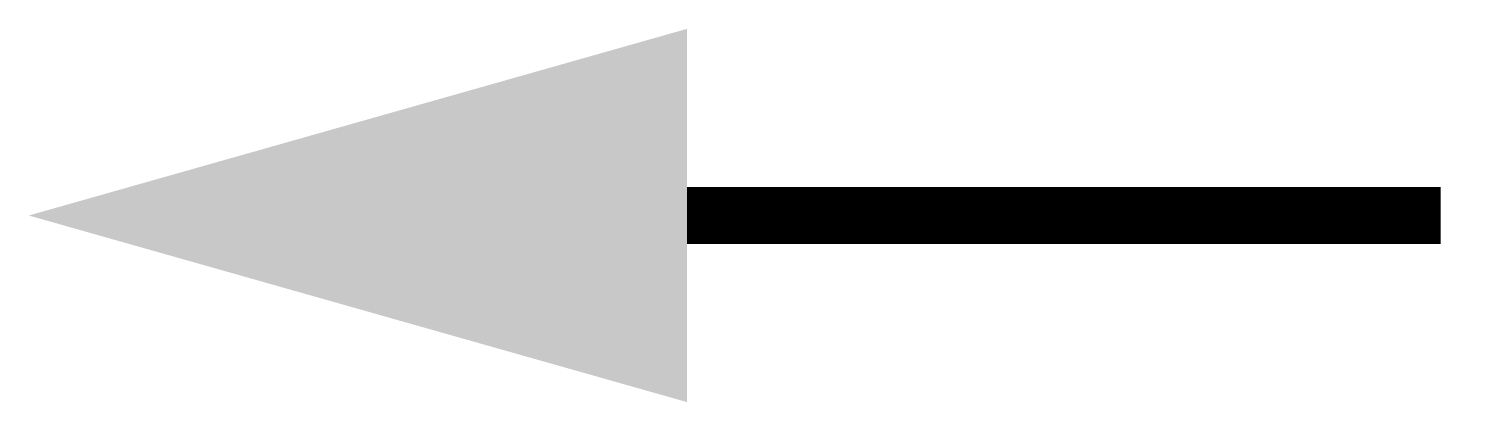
# Model space of a CAD drawing. Extents: x 122.5 to 148, y -529.2 to -522.6.
import ezdxf

# ---------------------------------------------------------------- set-up
doc = ezdxf.new("R2010")
doc.units = 0
doc.header["$MEASUREMENT"] = 0
doc.layers.get('0').update_dxf_attribs({"linetype": 'CONTINUOUS'})

msp = doc.modelspace()

# ---------------------------------------------------------------- linework, layer by layer
at = {"const_width": 1.006, "flags": 128}
msp.add_lwpolyline([(147.532, -525.943), (134.188, -525.943)], dxfattribs=at)
msp.add_solid([(122.532, -525.943), (134.188, -522.641), (134.188, -529.244)])

doc.saveas('drawing.dxf')
